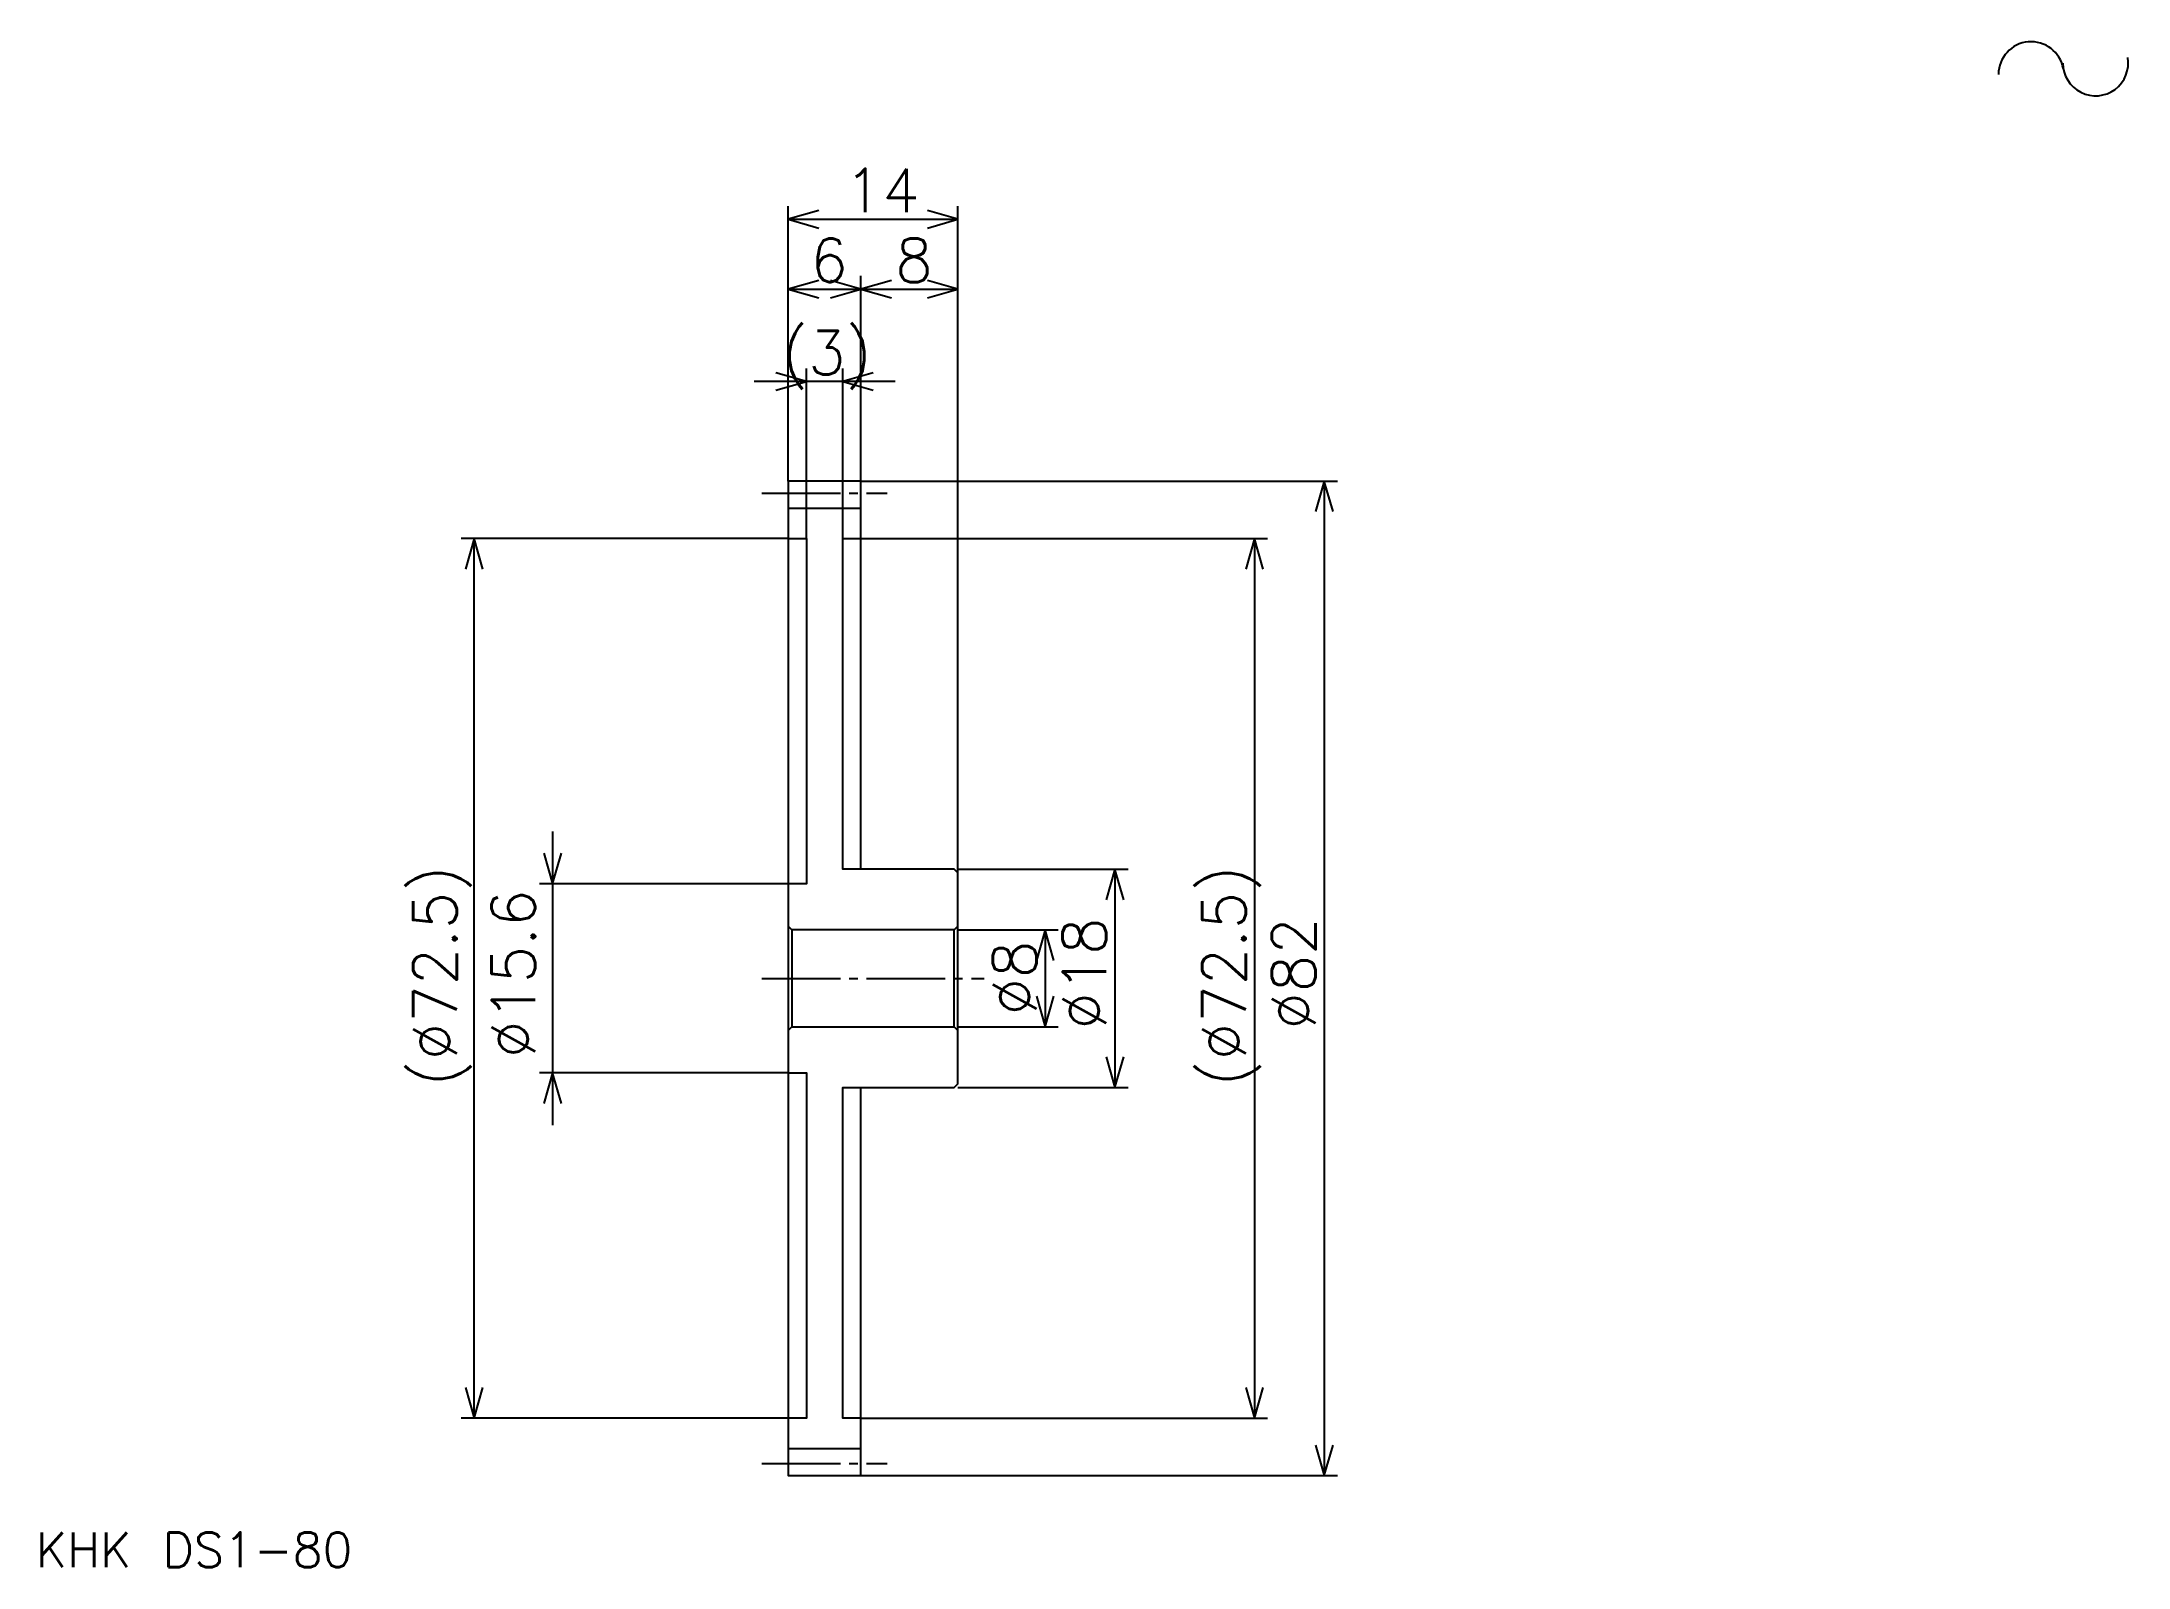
# Model space of a CAD drawing. Extents: x 8 to 180, y 8 to 134.
import ezdxf

# ---------------------------------------------------------------- set-up
doc = ezdxf.new("R2010")
doc.units = 0
doc.linetypes.add('DASHDOT', pattern=[8.631578, 6.473684, -0.719298, 0.719298, -0.719298])
doc.layers.get('0').update_dxf_attribs({"linetype": 'CONTINUOUS'})
doc.layers.add('DASHDOT', color=6, linetype='DASHDOT')
doc.styles.add('KANJI', font='TXT', dxfattribs={"bigfont": 'BIGFONT'})

msp = doc.modelspace()

# ---------------------------------------------------------------- linework, layer by layer
at = {"color": 5}
for p, q in [((69.236839, 97.464905), (69.236839, 120.122803)), ((69.236839, 119.043854), (83.236839, 119.043854)), ((83.236839, 97.464905), (83.236839, 120.122803)), ((75.236839, 97.464905), (75.236839, 114.368423)), ((69.236839, 113.289474), (75.236839, 113.289474)), ((75.236839, 113.289474), (83.236839, 113.289474)), ((70.736839, 92.714905), (70.736839, 106.741226)), ((73.736839, 92.714905), (73.736839, 106.741226)), ((78.052628, 105.662277), (66.421051, 105.662277)), ((73.736839, 92.714905), (73.736839, 97.464905)), ((75.236839, 97.464905), (83.236839, 97.464905)), ((83.236839, 97.464905), (114.526314, 97.464905)), ((83.236839, 65.164909), (83.236839, 97.464905)), ((113.447365, 97.464905), (113.447365, 15.464909)), ((69.236839, 92.714905), (42.263153, 92.714905)), ((43.342102, 20.214909), (43.342102, 92.714905)), ((75.236839, 92.714905), (83.236839, 92.714905)), ((83.236839, 92.714905), (108.771927, 92.714905)), ((107.692978, 92.714905), (107.692978, 20.214909)), ((49.815788, 68.580696), (49.815788, 44.349121)), ((83.236839, 65.464905), (97.263153, 65.464905)), ((96.184204, 65.464905), (96.184204, 47.464909)), ((69.236839, 64.264908), (48.736839, 64.264908)), ((83.236839, 60.464909), (91.508766, 60.464909)), ((90.429825, 60.464909), (90.429825, 52.464909)), ((83.236839, 52.464909), (91.508766, 52.464909)), ((69.236839, 48.664909), (48.736839, 48.664909)), ((83.236839, 47.464909), (97.263153, 47.464909)), ((69.236839, 20.214909), (42.263153, 20.214909)), ((75.236839, 20.214909), (83.236839, 20.214909)), ((83.236839, 20.214909), (108.771927, 20.214909)), ((75.236839, 15.464909), (83.236839, 15.464909)), ((83.236839, 15.464909), (114.526314, 15.464909))]:
    msp.add_line(p, q, dxfattribs=at)
at = {"color": 4}
for p, q in [((69.236839, 95.214905), (75.236839, 95.214905)), ((69.236839, 17.714909), (75.236839, 17.714909))]:
    msp.add_line(p, q, dxfattribs=at)
at = {"color": 5}
for points in [[(71.754379, 119.763153), (69.236839, 119.043854), (71.754379, 118.324554)], [(80.719299, 118.324554), (83.236839, 119.043854), (80.719299, 119.763153)], [(71.754379, 114.008774), (69.236839, 113.289474), (71.754379, 112.570175)], [(72.719299, 112.570175), (75.236839, 113.289474), (72.719299, 114.008774)], [(77.754379, 114.008774), (75.236839, 113.289474), (77.754379, 112.570175)], [(80.719299, 112.570175), (83.236839, 113.289474), (80.719299, 114.008774)], [(68.219299, 104.942978), (70.736839, 105.662277), (68.219299, 106.381577)], [(76.254379, 106.381577), (73.736839, 105.662277), (76.254379, 104.942978)], [(114.166664, 94.947365), (113.447365, 97.464905), (112.728065, 94.947365)], [(44.061401, 90.197365), (43.342102, 92.714905), (42.622803, 90.197365)], [(108.412277, 90.197365), (107.692978, 92.714905), (106.973679, 90.197365)], [(49.096489, 66.782455), (49.815788, 64.264908), (50.535084, 66.782455)], [(96.903503, 62.947365), (96.184204, 65.464905), (95.464912, 62.947365)], [(91.149117, 57.947365), (90.429825, 60.464909), (89.710526, 57.947365)], [(89.710526, 54.982452), (90.429825, 52.464909), (91.149117, 54.982452)], [(95.464912, 49.982452), (96.184204, 47.464909), (96.903503, 49.982452)], [(50.535084, 46.147366), (49.815788, 48.664909), (49.096489, 46.147366)], [(42.622803, 22.732452), (43.342102, 20.214909), (44.061401, 22.732452)], [(106.973679, 22.732452), (107.692978, 20.214909), (108.412277, 22.732452)], [(112.728065, 17.982452), (113.447365, 15.464909), (114.166664, 17.982452)]]:
    msp.add_lwpolyline(points, dxfattribs=at)
at = {"color": 4}
for points in [[(69.236839, 52.464909), (69.236839, 15.464909), (75.236839, 15.464909), (75.236839, 47.464909), (82.936836, 47.464909), (83.236839, 47.764908), (83.236839, 65.164909), (82.936836, 65.464905), (75.236839, 65.464905), (75.236839, 97.464905), (69.236839, 97.464905), (69.236839, 52.464909)], [(75.236839, 65.464905), (75.236839, 97.464905), (69.236839, 97.464905), (69.236839, 52.464909)], [(69.236839, 92.714905), (70.736839, 92.714905), (70.736839, 64.264908), (69.236839, 64.264908)], [(75.236839, 65.464905), (73.736839, 65.464905), (73.736839, 92.714905), (75.236839, 92.714905)], [(83.236839, 47.764908), (83.236839, 65.164909)], [(83.236839, 60.764908), (82.936836, 60.464909), (69.536842, 60.464909), (69.236839, 60.764908), (69.536842, 60.464909), (69.536842, 52.464909)], [(69.236839, 52.164909), (69.536842, 52.464909), (82.936836, 52.464909), (83.236839, 52.164909), (82.936836, 52.464909), (82.936836, 60.464909)], [(69.236839, 52.464909), (69.236839, 15.464909), (75.236839, 15.464909), (75.236839, 47.464909)], [(69.236839, 48.664909), (70.736839, 48.664909), (70.736839, 20.214909), (69.236839, 20.214909)], [(75.236839, 20.214909), (73.736839, 20.214909), (73.736839, 47.464909), (75.236839, 47.464909)]]:
    msp.add_lwpolyline(points, dxfattribs=at)
at = {"color": 7}
for centre, start, end in [((171.732468, 130.983353), 10, 180), ((177.045242, 131.920135), 180, 10)]:
    msp.add_arc(centre, 2.697368, start, end, dxfattribs=at)
at = {"layer": 'DASHDOT', "color": 7}
for p, q in [((67.078941, 96.464905), (77.394737, 96.464905)), ((67.078941, 56.464909), (85.39473, 56.464909)), ((67.078941, 16.464909), (77.394737, 16.464909))]:
    msp.add_line(p, q, dxfattribs=at)

# ---------------------------------------------------------------- texts
at = {"color": 7, "style": 'KANJI'}
for s, height, p in [('14', 3.596491, (73.899117, 119.619293)), ('6', 3.596491, (71.067978, 113.864914)), ('8', 3.596491, (78.067978, 113.864914)), ('(3)', 3.596491, (68.730263, 106.237717)), ('KHK DS1-80', 2.877193, (7.192983, 7.912281))]:
    msp.add_text(s, height=height, dxfattribs=at).set_placement(p)
for s, p in [('(%%c72.5)', (41.903503, 47.563591)), ('(%%c72.5)', (106.973679, 47.563591)), ('%%c15.6', (48.37719, 49.901314)), ('%%c18', (95.464912, 52.239033)), ('%%c82', (112.728065, 52.239033)), ('%%c8', (89.710526, 53.40789))]:
    msp.add_text(s, height=3.596491, rotation=90, dxfattribs=at).set_placement(p)

doc.saveas('drawing.dxf')
